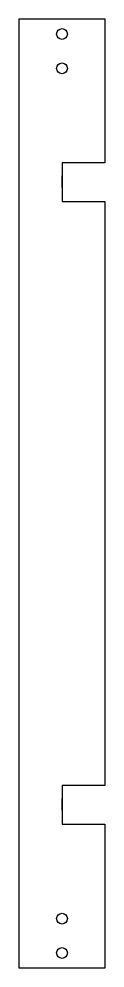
# Model space of a CAD drawing. Extents: x -146 to -106, y -221 to 221.
import ezdxf

# ---------------------------------------------------------------- set-up
doc = ezdxf.new("R2010")
doc.units = 0
doc.layers.get('0').update_dxf_attribs({"linetype": 'continuous'})

# ---------------------------------------------------------------- blocks, each defined once
blk = doc.blocks.new('POCKET006022_PROJ')
at = {"color": 0}
for p, q in [((-146, -221), (-146, 221)), ((-146, 221), (-106, 221)), ((-106, 221), (-106, 154)), ((-106, 154), (-126, 154)), ((-126, 154), (-126, 136)), ((-126, 136), (-106, 136)), ((-106, 136), (-106, -136)), ((-106, -136), (-126, -136)), ((-126, -136), (-126, -154)), ((-126, -154), (-106, -154)), ((-106, -154), (-106, -221)), ((-106, -221), (-146, -221))]:
    blk.add_line(p, q, dxfattribs=at)
for points in [[(-126, 142.5), (-126, 148.02)], [(-126, -147.5), (-126, -141.98)]]:
    blk.add_lwpolyline(points, dxfattribs=at)
for centre in [(-126, 214), (-126, 198), (-126, -198), (-126, -214)]:
    blk.add_circle(centre, 2.5, dxfattribs=at)

msp = doc.modelspace()

# ---------------------------------------------------------------- block references
msp.add_blockref('POCKET006022_PROJ', (0, 0))

doc.saveas('drawing.dxf')
